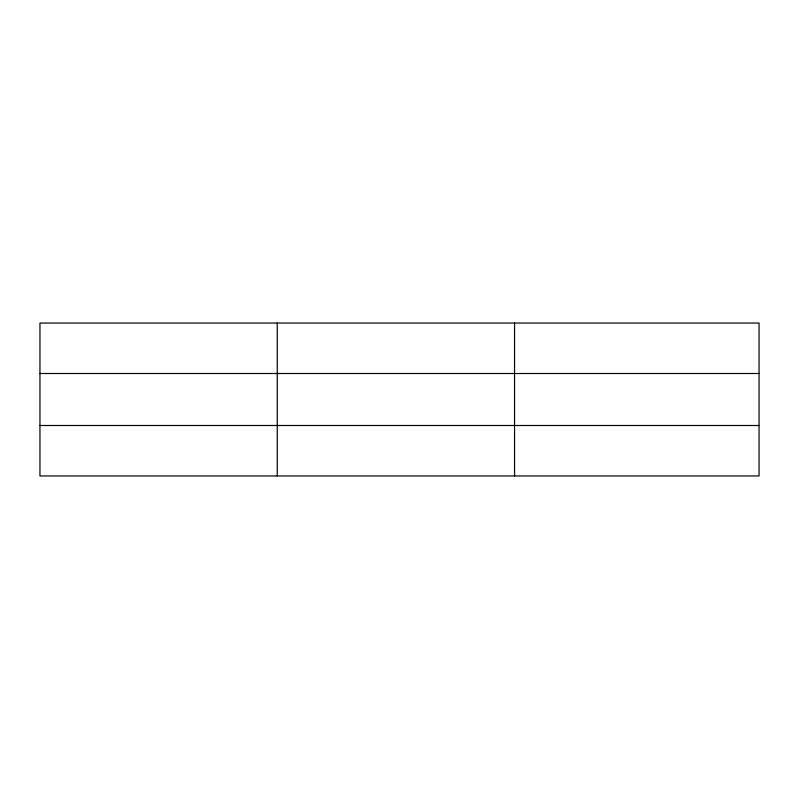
<?xml version="1.0" encoding="UTF-8"?>
<svg xmlns="http://www.w3.org/2000/svg" width="799" height="799" viewBox="0 0 799 799"><rect width="100%" height="100%" fill="white"/><g stroke="black" fill="none" stroke-linecap="round" stroke-linejoin="round"><path stroke-width="1.2" d="M277.253 475.954L277.253 323.046M514.556 475.954L514.556 323.046M759.05 373.503L759.05 323.046L39.95 323.046L39.95 475.954L759.05 475.954L759.05 373.503L39.95 373.503M39.95 425.497L759.05 425.497"/></g></svg>
